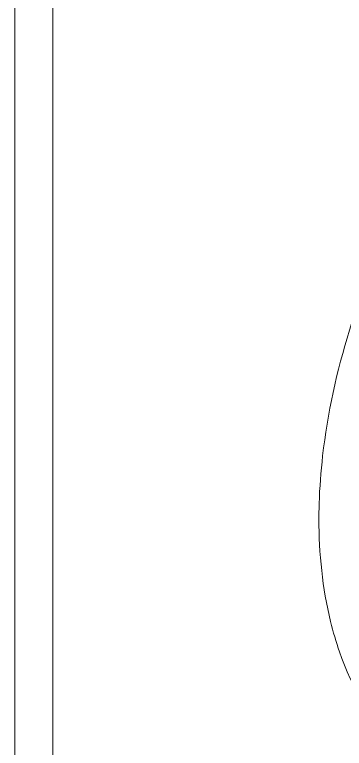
# Model space of a CAD drawing. Header units: millimetres. Extents: x 1177 to 4147, y 93 to 2194.
# Drawn here: x 3561.725 to 3563.87, y 855.554 to 860.332 of the extents above; entities that cross this region are included whole.
import ezdxf

# ---------------------------------------------------------------- set-up
doc = ezdxf.new("R2010")
doc.units = ezdxf.units.MM
doc.header["$LTSCALE"] = 0.1
doc.layers.get('0').update_dxf_attribs({"lineweight": 13})

# ---------------------------------------------------------------- blocks, each defined once
blk = doc.blocks.new('01')
for p, q in [((4016.8879, 674.7706), (4016.8879, 1166.673)), ((4017.2415, 678.2525), (4017.2415, 1164.9588))]:
    blk.add_line(p, q)
for points, knots in [([(4019.7509, 807.3837), (4019.8412, 808.1741), (4020.3417, 809.7178), (4021.2935, 811.0331), (4021.878, 811.5678)], [0, 0, 0, 0, 0.501063, 1, 1, 1, 1]), ([(4019.7163, 806.7957), (4019.7163, 806.8437), (4019.7194, 807.0401), (4019.734, 807.2363), (4019.7509, 807.3837)], [0, 0, 0, 0, 0.244332, 1, 1, 1, 1]), ([(4019.9081, 805.5591), (4019.8758, 805.652), (4019.7585, 806.054), (4019.7163, 806.4758), (4019.7163, 806.7957)], [0, 0, 0, 0, 0.235162, 1, 1, 1, 1]), ([(4023.4507, 804.825), (4023.1158, 804.5852), (4022.4361, 804.2161), (4021.4803, 804.1309), (4020.8413, 804.3587), (4020.2905, 804.7598), (4020.0235, 805.2277), (4019.9081, 805.5591)], [0, 0, 0, 0, 0.287669, 0.529806, 0.642155, 0.754919, 1, 1, 1, 1])]:
    blk.add_open_spline(points, degree=3, knots=knots)

msp = doc.modelspace()

# ---------------------------------------------------------------- block references
at = {"xscale": 0.7, "yscale": 0.7, "zscale": 0.7}
msp.add_blockref('01', (749.9034, 292.2903), dxfattribs=at)

doc.saveas('drawing.dxf')
